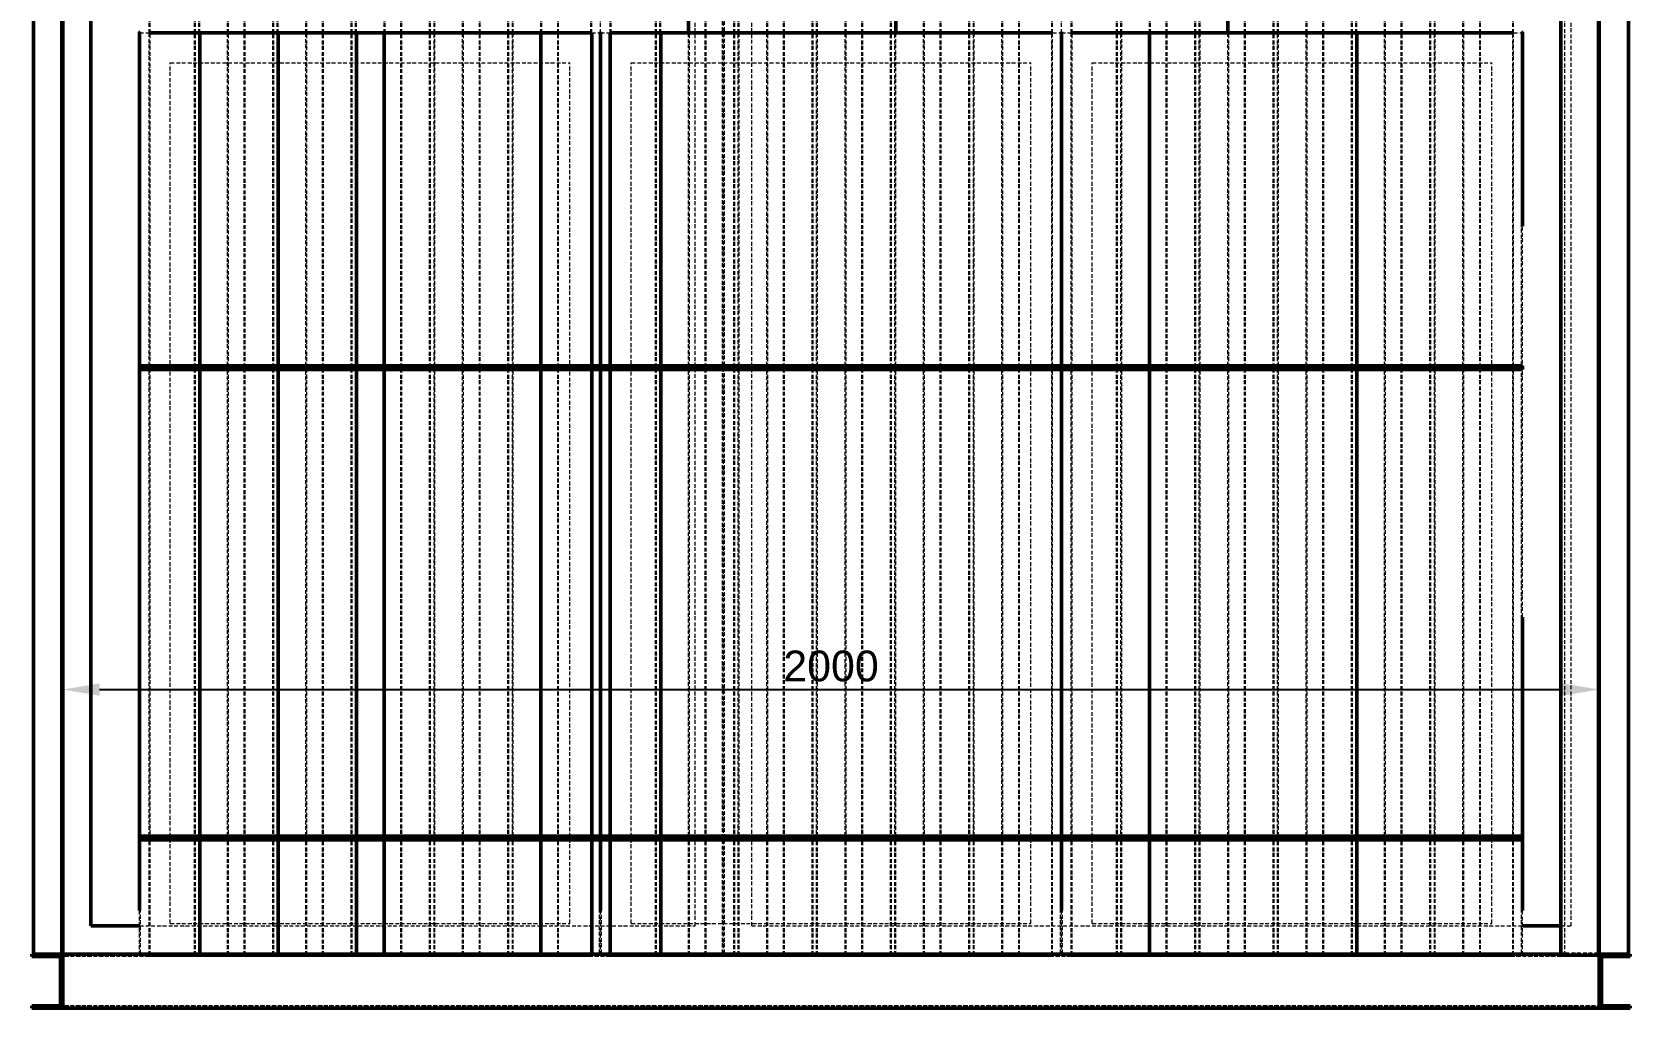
# Model space of a CAD drawing. Header units: millimetres. Extents: x 906 to 10971, y 270 to 8664.
# Drawn here: x 906 to 2986, y 4256 to 5526 of the extents above; entities that cross this region are included whole.
import ezdxf

# ---------------------------------------------------------------- set-up
doc = ezdxf.new("R2010")
doc.units = ezdxf.units.MM
doc.linetypes.add('Hidden', pattern=[15, 5, -3, 5, -2])
for name, color, linetype, lineweight in [('Default', 7, 'Continuous', 50), ('Edges', 7, 'Hidden', 15), ('HiddenEdges', 2, 'Hidden', 15), ('HiddenSilhouettes', 2, 'Hidden', 15), ('HiddenWires', 7, 'Hidden', 15), ('Silhouettes', 7, 'Continuous', 50), ('Wires', 7, 'Hidden', 15)]:
    doc.layers.add(name, color=color, linetype=linetype, lineweight=lineweight)
doc.layers.add('Dimension', color=7, linetype='Continuous', lineweight=50, true_color=0x6495ed)
doc.styles.add('Default', font='arial.ttf')
doc.dimstyles.get("Standard").update_dxf_attribs({"dimtxt": 0.18, "dimasz": 0.18, "dimexe": 0.18, "dimexo": 0.0625, "dimgap": 0.09, "dimtad": 0, "dimtih": 1, "dimtoh": 1, "dimdec": 4, "dimzin": 0, "dimdsep": 46, "dimtxsty": 'Standard', "dimcen": 0.09, "dimadec": 0, "dimazin": 0, "dimtfac": 1, "dimtdec": 4, "dimtofl": 0, "dimtmove": 0, "dimatfit": 3, "dimfxl": 1, "dimtolj": 1, "dimtzin": 0, "dimarcsym": 0})

# ---------------------------------------------------------------- blocks, each defined once
blk = doc.blocks.new('Left')
at = {"layer": 'Edges'}
for points in [[(-887.5, -765.6, 0), (-887.5, -615.6, 0)], [(-821.5, -765.6, 0), (-821.5, -615.6, 0)], [(-785.5, -765.6, 0), (-785.5, -615.6, 0)], [(-719.5, -765.6, 0), (-719.5, -615.6, 0)], [(-683.5, -765.6, 0), (-683.5, -615.6, 0)], [(-617.5, -765.6, 0), (-617.5, -615.6, 0)], [(-581.5, -765.6, 0), (-581.5, -615.6, 0)], [(-515.5, -765.6, 0), (-515.5, -615.6, 0)], [(-479.5, -765.6, 0), (-479.5, -615.6, 0)], [(-413.5, -765.6, 0), (-413.5, -615.6, 0)], [(-377.5, -765.6, 0), (-377.5, -615.6, 0)], [(-311.5, -765.6, 0), (-311.5, -615.6, 0)], [(-287.5, -765.6, 0), (-287.5, -615.6, 0)], [(-221.5, -765.6, 0), (-221.5, -615.6, 0)], [(-119.5, -765.6, 0), (-119.5, -615.6, 0)], [(-83.5, -765.6, 0), (-83.5, -615.6, 0)], [(-17.5, -765.6, 0), (-17.5, -615.6, 0)], [(18.5, -765.6, 0), (18.5, -615.6, 0)], [(120.5, -765.6, 0), (120.5, -615.6, 0)], [(186.5, -765.6, 0), (186.5, -615.6, 0)], [(222.5, -765.6, 0), (222.5, -615.6, 0)], [(288.5, -765.6, 0), (288.5, -615.6, 0)], [(312.5, -765.6, 0), (312.5, -615.6, 0)], [(378.5, -765.6, 0), (378.5, -615.6, 0)], [(414.5, -765.6, 0), (414.5, -615.6, 0)], [(480.5, -765.6, 0), (480.5, -615.6, 0)], [(582.5, -765.6, 0), (582.5, -615.6, 0)], [(618.5, -765.6, 0), (618.5, -615.6, 0)], [(684.5, -765.6, 0), (684.5, -615.6, 0)], [(720.5, -765.6, 0), (720.5, -615.6, 0)], [(786.5, -765.6, 0), (786.5, -615.6, 0)], [(822.5, -765.6, 0), (822.5, -615.6, 0)], [(888.5, -765.6, 0), (888.5, -615.6, 0)], [(-887.5, -1198.6, 0), (-887.5, -765.6, 0)], [(-785.5, -1198.6, 0), (-785.5, -765.6, 0)], [(-683.5, -1198.6, 0), (-683.5, -765.6, 0)], [(-515.5, -1198.6, 0), (-515.5, -765.6, 0)], [(-479.5, -1198.6, 0), (-479.5, -765.6, 0)], [(-413.5, -1198.6, 0), (-413.5, -765.6, 0)], [(-185.5, -1198.6, 0), (-185.5, -765.6, 0)], [(-119.5, -1198.6, 0), (-119.5, -765.6, 0)], [(-83.5, -1198.6, 0), (-83.5, -765.6, 0)], [(-17.5, -1198.6, 0), (-17.5, -765.6, 0)], [(18.5, -1198.6, 0), (18.5, -765.6, 0)], [(84.5, -1198.6, 0), (84.5, -765.6, 0)], [(120.5, -1198.6, 0), (120.5, -765.6, 0)], [(186.5, -1198.6, 0), (186.5, -765.6, 0)], [(222.5, -1198.6, 0), (222.5, -765.6, 0)], [(288.5, -1198.6, 0), (288.5, -765.6, 0)], [(312.5, -1198.6, 0), (312.5, -765.6, 0)], [(378.5, -1198.6, 0), (378.5, -765.6, 0)], [(480.5, -1198.6, 0), (480.5, -765.6, 0)], [(516.5, -1198.6, 0), (516.5, -765.6, 0)], [(582.5, -1198.6, 0), (582.5, -765.6, 0)], [(618.5, -1198.6, 0), (618.5, -765.6, 0)], [(720.5, -1198.6, 0), (720.5, -765.6, 0)], [(786.5, -1198.6, 0), (786.5, -765.6, 0)], [(822.5, -1198.6, 0), (822.5, -765.6, 0)], [(888.5, -1198.6, 0), (888.5, -765.6, 0)], [(-887.5, -1810.6, 0), (-887.5, -1203.6, 0)], [(-785.5, -1810.6, 0), (-785.5, -1203.6, 0)], [(-683.5, -1810.6, 0), (-683.5, -1203.6, 0)], [(-515.5, -1810.6, 0), (-515.5, -1203.6, 0)], [(-479.5, -1810.6, 0), (-479.5, -1203.6, 0)], [(-413.5, -1810.6, 0), (-413.5, -1203.6, 0)], [(-185.5, -1810.6, 0), (-185.5, -1203.6, 0)], [(-119.5, -1810.6, 0), (-119.5, -1203.6, 0)], [(-83.5, -1810.6, 0), (-83.5, -1203.6, 0)], [(-17.5, -1810.6, 0), (-17.5, -1203.6, 0)], [(18.5, -1810.6, 0), (18.5, -1203.6, 0)], [(84.5, -1810.6, 0), (84.5, -1203.6, 0)], [(120.5, -1810.6, 0), (120.5, -1203.6, 0)], [(186.5, -1810.6, 0), (186.5, -1203.6, 0)], [(222.5, -1810.6, 0), (222.5, -1203.6, 0)], [(288.5, -1810.6, 0), (288.5, -1203.6, 0)], [(312.5, -1810.6, 0), (312.5, -1203.6, 0)], [(378.5, -1810.6, 0), (378.5, -1203.6, 0)], [(480.5, -1810.6, 0), (480.5, -1203.6, 0)], [(516.5, -1810.6, 0), (516.5, -1203.6, 0)], [(582.5, -1810.6, 0), (582.5, -1203.6, 0)], [(618.5, -1810.6, 0), (618.5, -1203.6, 0)], [(720.5, -1810.6, 0), (720.5, -1203.6, 0)], [(786.5, -1810.6, 0), (786.5, -1203.6, 0)], [(822.5, -1810.6, 0), (822.5, -1203.6, 0)], [(888.5, -1810.6, 0), (888.5, -1203.6, 0)], [(-887.5, -1965.6, 0), (-887.5, -1815.6, 0)], [(-785.5, -1965.6, 0), (-785.5, -1815.6, 0)], [(-683.5, -1965.6, 0), (-683.5, -1815.6, 0)], [(-515.5, -1965.6, 0), (-515.5, -1815.6, 0)], [(-479.5, -1965.6, 0), (-479.5, -1815.6, 0)], [(-413.5, -1965.6, 0), (-413.5, -1815.6, 0)], [(-185.5, -1965.6, 0), (-185.5, -1815.6, 0)], [(-119.5, -1965.6, 0), (-119.5, -1815.6, 0)], [(-83.5, -1965.6, 0), (-83.5, -1815.6, 0)], [(-17.5, -1965.6, 0), (-17.5, -1815.6, 0)], [(18.5, -1965.6, 0), (18.5, -1815.6, 0)], [(84.5, -1965.6, 0), (84.5, -1815.6, 0)], [(120.5, -1965.6, 0), (120.5, -1815.6, 0)], [(186.5, -1965.6, 0), (186.5, -1815.6, 0)], [(222.5, -1965.6, 0), (222.5, -1815.6, 0)], [(288.5, -1965.6, 0), (288.5, -1815.6, 0)], [(312.5, -1965.6, 0), (312.5, -1815.6, 0)], [(378.5, -1965.6, 0), (378.5, -1815.6, 0)], [(480.5, -1965.6, 0), (480.5, -1815.6, 0)], [(516.5, -1965.6, 0), (516.5, -1815.6, 0)], [(582.5, -1965.6, 0), (582.5, -1815.6, 0)], [(618.5, -1965.6, 0), (618.5, -1815.6, 0)], [(720.5, -1965.6, 0), (720.5, -1815.6, 0)], [(786.5, -1965.6, 0), (786.5, -1815.6, 0)], [(822.5, -1965.6, 0), (822.5, -1815.6, 0)], [(888.5, -1965.6, 0), (888.5, -1815.6, 0)]]:
    blk.add_polyline3d(points, dxfattribs=at)
at = {"layer": 'HiddenEdges'}
for points in [[(955, -1965.6, 0), (955, 1734.4, 0)], [(-1036.8, -1963.2, 0), (-1036.8, 424.4, 0)], [(-998.8, -1963.2, 0), (-998.8, 424.4, 0)], [(-828.5, -765.6, 0), (-828.5, 434.4, 0)], [(-827.3, -765.6, 0), (-827.3, 434.4, 0)], [(-763.7, -765.6, 0), (-763.7, 434.4, 0)], [(-762.5, -765.6, 0), (-762.5, 434.4, 0)], [(-726.5, -765.6, 0), (-726.5, 434.4, 0)], [(-725.3, -765.6, 0), (-725.3, 434.4, 0)], [(-661.7, -765.6, 0), (-661.7, 434.4, 0)], [(-660.5, -765.6, 0), (-660.5, 434.4, 0)], [(-624.5, -765.6, 0), (-624.5, 434.4, 0)], [(-623.3, -765.6, 0), (-623.3, 434.4, 0)], [(-559.7, -765.6, 0), (-559.7, 434.4, 0)], [(-558.5, -765.6, 0), (-558.5, 434.4, 0)], [(-522.5, -765.6, 0), (-522.5, 434.4, 0)], [(-521.3, -765.6, 0), (-521.3, 434.4, 0)], [(-457.7, -765.6, 0), (-457.7, 434.4, 0)], [(-456.5, -765.6, 0), (-456.5, 434.4, 0)], [(-420.5, -765.6, 0), (-420.5, 434.4, 0)], [(-419.3, -765.6, 0), (-419.3, 434.4, 0)], [(-355.7, -765.6, 0), (-355.7, 434.4, 0)], [(-354.5, -765.6, 0), (-354.5, 434.4, 0)], [(-228.5, -765.6, 0), (-228.5, 434.4, 0)], [(-227.3, -765.6, 0), (-227.3, 434.4, 0)], [(-222.7, -765.6, 0), (-222.7, 434.4, 0)], [(-163.7, -765.6, 0), (-163.7, 434.4, 0)], [(-162.5, -765.6, 0), (-162.5, 434.4, 0)], [(-141.2, -1963.2, 0), (-141.2, 424.4, 0)], [(-138.8, -1963.2, 0), (-138.8, 424.4, 0)], [(-126.5, -765.6, 0), (-126.5, 434.4, 0)], [(-125.3, -765.6, 0), (-125.3, 434.4, 0)], [(-61.7, -765.6, 0), (-61.7, 434.4, 0)], [(-24.5, -765.6, 0), (-24.5, 434.4, 0)], [(40.3, -765.6, 0), (40.3, 434.4, 0)], [(41.5, -765.6, 0), (41.5, 434.4, 0)], [(77.5, -765.6, 0), (77.5, 434.4, 0)], [(78.7, -765.6, 0), (78.7, 434.4, 0)], [(121.7, -765.6, 0), (121.7, 434.4, 0)], [(143.5, -765.6, 0), (143.5, 434.4, 0)], [(180.7, -765.6, 0), (180.7, 434.4, 0)], [(244.3, -765.6, 0), (244.3, 434.4, 0)], [(245.5, -765.6, 0), (245.5, 434.4, 0)], [(287.3, -765.6, 0), (287.3, 434.4, 0)], [(371.5, -765.6, 0), (371.5, 434.4, 0)], [(372.7, -765.6, 0), (372.7, 434.4, 0)], [(436.3, -765.6, 0), (436.3, 434.4, 0)], [(437.5, -765.6, 0), (437.5, 434.4, 0)], [(473.5, -765.6, 0), (473.5, 434.4, 0)], [(474.7, -765.6, 0), (474.7, 434.4, 0)], [(538.3, -765.6, 0), (538.3, 434.4, 0)], [(539.5, -765.6, 0), (539.5, 434.4, 0)], [(575.5, -765.6, 0), (575.5, 434.4, 0)], [(576.7, -765.6, 0), (576.7, 434.4, 0)], [(640.3, -765.6, 0), (640.3, 434.4, 0)], [(641.5, -765.6, 0), (641.5, 434.4, 0)], [(677.5, -765.6, 0), (677.5, 434.4, 0)], [(678.7, -765.6, 0), (678.7, 434.4, 0)], [(742.3, -765.6, 0), (742.3, 434.4, 0)], [(743.5, -765.6, 0), (743.5, 434.4, 0)], [(779.5, -765.6, 0), (779.5, 434.4, 0)], [(780.7, -765.6, 0), (780.7, 434.4, 0)], [(844.3, -765.6, 0), (844.3, 434.4, 0)], [(845.5, -765.6, 0), (845.5, 434.4, 0)], [(1036.8, -1963.2, 0), (1036.8, 424.4, 0)], [(-898.8, -1963.2, 0), (-898.8, -765.6, 0)], [(-828.5, -1965.6, 0), (-828.5, -765.6, 0)], [(-827.3, -1965.6, 0), (-827.3, -765.6, 0)], [(-784.3, -1965.6, 0), (-784.3, -765.6, 0)], [(-682.3, -1965.6, 0), (-682.3, -765.6, 0)], [(-661.7, -1965.6, 0), (-661.7, -765.6, 0)], [(-660.5, -1965.6, 0), (-660.5, -765.6, 0)], [(-624.5, -1965.6, 0), (-624.5, -765.6, 0)], [(-623.3, -1965.6, 0), (-623.3, -765.6, 0)], [(-618.7, -1965.6, 0), (-618.7, -765.6, 0)], [(-580.3, -1965.6, 0), (-580.3, -765.6, 0)], [(-558.5, -1965.6, 0), (-558.5, -765.6, 0)], [(-521.3, -1965.6, 0), (-521.3, -765.6, 0)], [(-457.7, -1965.6, 0), (-457.7, -765.6, 0)], [(-420.5, -1965.6, 0), (-420.5, -765.6, 0)], [(-414.7, -1965.6, 0), (-414.7, -765.6, 0)], [(-354.5, -1965.6, 0), (-354.5, -765.6, 0)], [(-301.2, -1963.2, 0), (-301.2, -765.6, 0)], [(-298.8, -1963.2, 0), (-298.8, -765.6, 0)], [(-228.5, -1965.6, 0), (-228.5, -765.6, 0)], [(-227.3, -1965.6, 0), (-227.3, -765.6, 0)], [(-184.3, -1965.6, 0), (-184.3, -765.6, 0)], [(-61.7, -1965.6, 0), (-61.7, -765.6, 0)], [(-60.5, -1965.6, 0), (-60.5, -765.6, 0)], [(-24.5, -1965.6, 0), (-24.5, -765.6, 0)], [(-23.3, -1965.6, 0), (-23.3, -765.6, 0)], [(40.3, -1965.6, 0), (40.3, -765.6, 0)], [(41.5, -1965.6, 0), (41.5, -765.6, 0)], [(77.5, -1965.6, 0), (77.5, -765.6, 0)], [(78.7, -1965.6, 0), (78.7, -765.6, 0)], [(142.3, -1965.6, 0), (142.3, -765.6, 0)], [(143.5, -1965.6, 0), (143.5, -765.6, 0)], [(179.5, -1965.6, 0), (179.5, -765.6, 0)], [(180.7, -1965.6, 0), (180.7, -765.6, 0)], [(244.3, -1965.6, 0), (244.3, -765.6, 0)], [(245.5, -1965.6, 0), (245.5, -765.6, 0)], [(298.8, -1963.2, 0), (298.8, -765.6, 0)], [(301.2, -1963.2, 0), (301.2, -765.6, 0)], [(371.5, -1965.6, 0), (371.5, -765.6, 0)], [(372.7, -1965.6, 0), (372.7, -765.6, 0)], [(377.3, -1965.6, 0), (377.3, -765.6, 0)], [(436.3, -1965.6, 0), (436.3, -765.6, 0)], [(437.5, -1965.6, 0), (437.5, -765.6, 0)], [(473.5, -1965.6, 0), (473.5, -765.6, 0)], [(474.7, -1965.6, 0), (474.7, -765.6, 0)], [(538.3, -1965.6, 0), (538.3, -765.6, 0)], [(575.5, -1965.6, 0), (575.5, -765.6, 0)], [(576.7, -1965.6, 0), (576.7, -765.6, 0)], [(640.3, -1965.6, 0), (640.3, -765.6, 0)], [(641.5, -1965.6, 0), (641.5, -765.6, 0)], [(678.7, -1965.6, 0), (678.7, -765.6, 0)], [(683.3, -1965.6, 0), (683.3, -765.6, 0)], [(743.5, -1965.6, 0), (743.5, -765.6, 0)], [(780.7, -1965.6, 0), (780.7, -765.6, 0)], [(844.3, -1965.6, 0), (844.3, -765.6, 0)], [(845.5, -1965.6, 0), (845.5, -765.6, 0)], [(887.3, -1965.6, 0), (887.3, -765.6, 0)], [(898.8, -1963.2, 0), (898.8, -765.6, 0)], [(-887.5, -1203.6, 0), (-887.5, -1198.6, 0)], [(-785.5, -1203.6, 0), (-785.5, -1198.6, 0)], [(-683.5, -1203.6, 0), (-683.5, -1198.6, 0)], [(-515.5, -1203.6, 0), (-515.5, -1198.6, 0)], [(-479.5, -1203.6, 0), (-479.5, -1198.6, 0)], [(-413.5, -1203.6, 0), (-413.5, -1198.6, 0)], [(-185.5, -1203.6, 0), (-185.5, -1198.6, 0)], [(-119.5, -1203.6, 0), (-119.5, -1198.6, 0)], [(-83.5, -1203.6, 0), (-83.5, -1198.6, 0)], [(-17.5, -1203.6, 0), (-17.5, -1198.6, 0)], [(18.5, -1203.6, 0), (18.5, -1198.6, 0)], [(84.5, -1203.6, 0), (84.5, -1198.6, 0)], [(120.5, -1203.6, 0), (120.5, -1198.6, 0)], [(186.5, -1203.6, 0), (186.5, -1198.6, 0)], [(222.5, -1203.6, 0), (222.5, -1198.6, 0)], [(288.5, -1203.6, 0), (288.5, -1198.6, 0)], [(312.5, -1203.6, 0), (312.5, -1198.6, 0)], [(378.5, -1203.6, 0), (378.5, -1198.6, 0)], [(480.5, -1203.6, 0), (480.5, -1198.6, 0)], [(516.5, -1203.6, 0), (516.5, -1198.6, 0)], [(582.5, -1203.6, 0), (582.5, -1198.6, 0)], [(618.5, -1203.6, 0), (618.5, -1198.6, 0)], [(720.5, -1203.6, 0), (720.5, -1198.6, 0)], [(786.5, -1203.6, 0), (786.5, -1198.6, 0)], [(822.5, -1203.6, 0), (822.5, -1198.6, 0)], [(888.5, -1203.6, 0), (888.5, -1198.6, 0)], [(-887.5, -1815.6, 0), (-887.5, -1810.6, 0)], [(-785.5, -1815.6, 0), (-785.5, -1810.6, 0)], [(-683.5, -1815.6, 0), (-683.5, -1810.6, 0)], [(-515.5, -1815.6, 0), (-515.5, -1810.6, 0)], [(-479.5, -1815.6, 0), (-479.5, -1810.6, 0)], [(-413.5, -1815.6, 0), (-413.5, -1810.6, 0)], [(-185.5, -1815.6, 0), (-185.5, -1810.6, 0)], [(-119.5, -1815.6, 0), (-119.5, -1810.6, 0)], [(-83.5, -1815.6, 0), (-83.5, -1810.6, 0)], [(-17.5, -1815.6, 0), (-17.5, -1810.6, 0)], [(18.5, -1815.6, 0), (18.5, -1810.6, 0)], [(84.5, -1815.6, 0), (84.5, -1810.6, 0)], [(120.5, -1815.6, 0), (120.5, -1810.6, 0)], [(186.5, -1815.6, 0), (186.5, -1810.6, 0)], [(222.5, -1815.6, 0), (222.5, -1810.6, 0)], [(288.5, -1815.6, 0), (288.5, -1810.6, 0)], [(312.5, -1815.6, 0), (312.5, -1810.6, 0)], [(378.5, -1815.6, 0), (378.5, -1810.6, 0)], [(480.5, -1815.6, 0), (480.5, -1810.6, 0)], [(516.5, -1815.6, 0), (516.5, -1810.6, 0)], [(582.5, -1815.6, 0), (582.5, -1810.6, 0)], [(618.5, -1815.6, 0), (618.5, -1810.6, 0)], [(720.5, -1815.6, 0), (720.5, -1810.6, 0)], [(786.5, -1815.6, 0), (786.5, -1810.6, 0)], [(822.5, -1815.6, 0), (822.5, -1810.6, 0)], [(888.5, -1815.6, 0), (888.5, -1810.6, 0)], [(-1036.8, -1949.4, 0), (-1038, -1949.4, 0)], [(1038, -1949.4, 0), (1036.8, -1949.4, 0)], [(1040, -1964.4, 0), (-1040, -1964.4, 0)], [(1040, -1967.4, 0), (-1040, -1967.4, 0)], [(-1000, -1963.2, 0), (-1036.8, -1963.2, 0)], [(1003, -1967.4, 0), (-1003, -1967.4, 0)], [(-141.2, -1963.2, 0), (-998.8, -1963.2, 0)], [(-301.2, -1963.2, 0), (-898.8, -1963.2, 0)], [(-702.6, -1964.4, 0), (-702.6, -1963.2, 0)], [(-701.5, -1964.4, 0), (-701.5, -1963.2, 0)], [(-700, -1964.4, 0), (-700, -1963.2, 0)], [(-698.5, -1964.4, 0), (-698.5, -1963.2, 0)], [(-697.4, -1964.4, 0), (-697.4, -1963.2, 0)], [(-322.6, -1964.4, 0), (-322.6, -1963.2, 0)], [(-321.5, -1964.4, 0), (-321.5, -1963.2, 0)], [(-320, -1964.4, 0), (-320, -1963.2, 0)], [(-318.5, -1964.4, 0), (-318.5, -1963.2, 0)], [(-317.4, -1964.4, 0), (-317.4, -1963.2, 0)], [(298.8, -1963.2, 0), (-298.8, -1963.2, 0)], [(998.8, -1963.2, 0), (-138.8, -1963.2, 0)], [(-102.6, -1964.4, 0), (-102.6, -1963.2, 0)], [(-101.5, -1964.4, 0), (-101.5, -1963.2, 0)], [(-100, -1964.4, 0), (-100, -1963.2, 0)], [(-98.5, -1964.4, 0), (-98.5, -1963.2, 0)], [(-97.4, -1964.4, 0), (-97.4, -1963.2, 0)], [(277.4, -1964.4, 0), (277.4, -1963.2, 0)], [(278.5, -1964.4, 0), (278.5, -1963.2, 0)], [(280, -1964.4, 0), (280, -1963.2, 0)], [(281.5, -1964.4, 0), (281.5, -1963.2, 0)], [(282.6, -1964.4, 0), (282.6, -1963.2, 0)], [(898.8, -1963.2, 0), (301.2, -1963.2, 0)], [(497.4, -1964.4, 0), (497.4, -1963.2, 0)], [(498.5, -1964.4, 0), (498.5, -1963.2, 0)], [(500, -1964.4, 0), (500, -1963.2, 0)], [(501.5, -1964.4, 0), (501.5, -1963.2, 0)], [(502.6, -1964.4, 0), (502.6, -1963.2, 0)], [(877.4, -1964.4, 0), (877.4, -1963.2, 0)], [(878.5, -1964.4, 0), (878.5, -1963.2, 0)], [(880, -1964.4, 0), (880, -1963.2, 0)], [(881.5, -1964.4, 0), (881.5, -1963.2, 0)], [(882.6, -1964.4, 0), (882.6, -1963.2, 0)], [(1036.8, -1963.2, 0), (1000, -1963.2, 0)], [(1040, -2031.4, 0), (-1040, -2031.4, 0)], [(1040, -2034.4, 0), (-1040, -2034.4, 0)], [(1003, -2031.4, 0), (-1003, -2031.4, 0)]]:
    blk.add_polyline3d(points, dxfattribs=at)
at = {"layer": 'HiddenSilhouettes'}
for points in [[(-886.3, -765.6, 0), (-886.3, 434.4, 0)], [(-822.7, -765.6, 0), (-822.7, 434.4, 0)], [(-784.3, -765.6, 0), (-784.3, 434.4, 0)], [(-720.7, -765.6, 0), (-720.7, 434.4, 0)], [(-682.3, -765.6, 0), (-682.3, 434.4, 0)], [(-618.7, -765.6, 0), (-618.7, 434.4, 0)], [(-580.3, -765.6, 0), (-580.3, 434.4, 0)], [(-516.7, -765.6, 0), (-516.7, 434.4, 0)], [(-478.3, -765.6, 0), (-478.3, 434.4, 0)], [(-414.7, -765.6, 0), (-414.7, 434.4, 0)], [(-376.3, -765.6, 0), (-376.3, 434.4, 0)], [(-312.7, -765.6, 0), (-312.7, 434.4, 0)], [(-286.3, -765.6, 0), (-286.3, 434.4, 0)], [(-184.3, -765.6, 0), (-184.3, 434.4, 0)], [(-140, -1964.4, 0), (-140, 425.6, 0)], [(-120.7, -765.6, 0), (-120.7, 434.4, 0)], [(-82.3, -765.6, 0), (-82.3, 434.4, 0)], [(-60.5, -765.6, 0), (-60.5, 434.4, 0)], [(-23.3, -765.6, 0), (-23.3, 434.4, 0)], [(-18.7, -765.6, 0), (-18.7, 434.4, 0)], [(19.7, -765.6, 0), (19.7, 434.4, 0)], [(83.3, -765.6, 0), (83.3, 434.4, 0)], [(142.3, -765.6, 0), (142.3, 434.4, 0)], [(179.5, -765.6, 0), (179.5, 434.4, 0)], [(185.3, -765.6, 0), (185.3, 434.4, 0)], [(223.7, -765.6, 0), (223.7, 434.4, 0)], [(313.7, -765.6, 0), (313.7, 434.4, 0)], [(377.3, -765.6, 0), (377.3, 434.4, 0)], [(415.7, -765.6, 0), (415.7, 434.4, 0)], [(479.3, -765.6, 0), (479.3, 434.4, 0)], [(517.7, -765.6, 0), (517.7, 434.4, 0)], [(581.3, -765.6, 0), (581.3, 434.4, 0)], [(619.7, -765.6, 0), (619.7, 434.4, 0)], [(683.3, -765.6, 0), (683.3, 434.4, 0)], [(721.7, -765.6, 0), (721.7, 434.4, 0)], [(785.3, -765.6, 0), (785.3, 434.4, 0)], [(823.7, -765.6, 0), (823.7, 434.4, 0)], [(887.3, -765.6, 0), (887.3, 434.4, 0)], [(-176.8, -1927.6, 0), (-176.8, 388.8, 0)], [(-103.2, -1927.6, 0), (-103.2, 388.8, 0)], [(963.2, -1927.6, 0), (963.2, 388.8, 0)], [(-886.3, -1965.6, 0), (-886.3, -765.6, 0)], [(-828.5, -765.6, 0), (-780, -765.6, 0)], [(-827.3, -765.6, 0), (-821.5, -765.6, 0)], [(-822.7, -1965.6, 0), (-822.7, -765.6, 0)], [(-785.5, -765.6, 0), (-780, -765.6, 0)], [(-763.7, -1965.6, 0), (-763.7, -765.6, 0)], [(-762.5, -1965.6, 0), (-762.5, -765.6, 0)], [(-726.5, -1965.6, 0), (-726.5, -765.6, 0)], [(-726.5, -765.6, 0), (-660.5, -765.6, 0)], [(-725.3, -1965.6, 0), (-725.3, -765.6, 0)], [(-725.3, -765.6, 0), (-719.5, -765.6, 0)], [(-720.7, -1965.6, 0), (-720.7, -765.6, 0)], [(-683.5, -765.6, 0), (-661.7, -765.6, 0)], [(-624.5, -765.6, 0), (-558.5, -765.6, 0)], [(-623.3, -765.6, 0), (-617.5, -765.6, 0)], [(-581.5, -765.6, 0), (-559.7, -765.6, 0)], [(-559.7, -1965.6, 0), (-559.7, -765.6, 0)], [(-522.5, -1965.6, 0), (-522.5, -765.6, 0)], [(-520, -765.6, 0), (-515.5, -765.6, 0)], [(-520, -765.6, 0), (-456.5, -765.6, 0)], [(-516.7, -1965.6, 0), (-516.7, -765.6, 0)], [(-479.5, -765.6, 0), (-457.7, -765.6, 0)], [(-478.3, -1965.6, 0), (-478.3, -765.6, 0)], [(-456.5, -1965.6, 0), (-456.5, -765.6, 0)], [(-420.5, -765.6, 0), (-354.5, -765.6, 0)], [(-419.3, -1965.6, 0), (-419.3, -765.6, 0)], [(-419.3, -765.6, 0), (-413.5, -765.6, 0)], [(-377.5, -765.6, 0), (-355.7, -765.6, 0)], [(-376.3, -1965.6, 0), (-376.3, -765.6, 0)], [(-355.7, -1965.6, 0), (-355.7, -765.6, 0)], [(-312.7, -1965.6, 0), (-312.7, -765.6, 0)], [(-286.3, -1965.6, 0), (-286.3, -765.6, 0)], [(-228.5, -765.6, 0), (-162.5, -765.6, 0)], [(-227.3, -765.6, 0), (-221.5, -765.6, 0)], [(-222.7, -1965.6, 0), (-222.7, -765.6, 0)], [(-185.5, -765.6, 0), (-163.7, -765.6, 0)], [(-163.7, -1965.6, 0), (-163.7, -765.6, 0)], [(-162.5, -1965.6, 0), (-162.5, -765.6, 0)], [(-126.5, -1965.6, 0), (-126.5, -765.6, 0)], [(-126.5, -765.6, 0), (-65, -765.6, 0)], [(-125.3, -1965.6, 0), (-125.3, -765.6, 0)], [(-125.3, -765.6, 0), (-119.5, -765.6, 0)], [(-120.7, -1965.6, 0), (-120.7, -765.6, 0)], [(-83.5, -765.6, 0), (-65, -765.6, 0)], [(-82.3, -1965.6, 0), (-82.3, -765.6, 0)], [(-24.5, -765.6, 0), (41.5, -765.6, 0)], [(-23.3, -765.6, 0), (-17.5, -765.6, 0)], [(-18.7, -1965.6, 0), (-18.7, -765.6, 0)], [(18.5, -765.6, 0), (40.3, -765.6, 0)], [(19.7, -1965.6, 0), (19.7, -765.6, 0)], [(77.5, -765.6, 0), (130, -765.6, 0)], [(78.7, -765.6, 0), (84.5, -765.6, 0)], [(83.3, -1965.6, 0), (83.3, -765.6, 0)], [(120.5, -765.6, 0), (130, -765.6, 0)], [(121.7, -1965.6, 0), (121.7, -765.6, 0)], [(179.5, -765.6, 0), (245.5, -765.6, 0)], [(180.7, -765.6, 0), (186.5, -765.6, 0)], [(185.3, -1965.6, 0), (185.3, -765.6, 0)], [(222.5, -765.6, 0), (244.3, -765.6, 0)], [(223.7, -1965.6, 0), (223.7, -765.6, 0)], [(287.3, -1965.6, 0), (287.3, -765.6, 0)], [(313.7, -1965.6, 0), (313.7, -765.6, 0)], [(371.5, -765.6, 0), (437.5, -765.6, 0)], [(372.7, -765.6, 0), (378.5, -765.6, 0)], [(414.5, -765.6, 0), (436.3, -765.6, 0)], [(415.7, -1965.6, 0), (415.7, -765.6, 0)], [(473.5, -765.6, 0), (520, -765.6, 0)], [(474.7, -765.6, 0), (480.5, -765.6, 0)], [(479.3, -1965.6, 0), (479.3, -765.6, 0)], [(516.5, -765.6, 0), (520, -765.6, 0)], [(517.7, -1965.6, 0), (517.7, -765.6, 0)], [(539.5, -1965.6, 0), (539.5, -765.6, 0)], [(575.5, -765.6, 0), (641.5, -765.6, 0)], [(576.7, -765.6, 0), (582.5, -765.6, 0)], [(581.3, -1965.6, 0), (581.3, -765.6, 0)], [(618.5, -765.6, 0), (640.3, -765.6, 0)], [(619.7, -1965.6, 0), (619.7, -765.6, 0)], [(677.5, -1965.6, 0), (677.5, -765.6, 0)], [(677.5, -765.6, 0), (743.5, -765.6, 0)], [(678.7, -765.6, 0), (684.5, -765.6, 0)], [(720.5, -765.6, 0), (742.3, -765.6, 0)], [(721.7, -1965.6, 0), (721.7, -765.6, 0)], [(742.3, -1965.6, 0), (742.3, -765.6, 0)], [(779.5, -1965.6, 0), (779.5, -765.6, 0)], [(780, -765.6, 0), (845, -765.6, 0)], [(780.7, -765.6, 0), (786.5, -765.6, 0)], [(785.3, -1965.6, 0), (785.3, -765.6, 0)], [(822.5, -765.6, 0), (844.3, -765.6, 0)], [(823.7, -1965.6, 0), (823.7, -765.6, 0)], [(-860, -804.4, 0), (-340, -804.4, 0)], [(-860, -1924.4, 0), (-860, -804.4, 0)], [(-340, -1924.4, 0), (-340, -804.4, 0)], [(-260, -804.4, 0), (260, -804.4, 0)], [(-260, -1924.4, 0), (-260, -804.4, 0)], [(260, -1924.4, 0), (260, -804.4, 0)], [(340, -804.4, 0), (860, -804.4, 0)], [(340, -1924.4, 0), (340, -804.4, 0)], [(860, -1924.4, 0), (860, -804.4, 0)], [(-900, -1203.6, 0), (-900, -1198.6, 0)], [(-821.5, -1203.6, 0), (-821.5, -1198.6, 0)], [(-719.5, -1203.6, 0), (-719.5, -1198.6, 0)], [(-617.5, -1203.6, 0), (-617.5, -1198.6, 0)], [(-581.5, -1203.6, 0), (-581.5, -1198.6, 0)], [(-377.5, -1203.6, 0), (-377.5, -1198.6, 0)], [(-311.5, -1203.6, 0), (-311.5, -1198.6, 0)], [(-300, -1203.6, 0), (-300, -1198.6, 0)], [(-287.5, -1203.6, 0), (-287.5, -1198.6, 0)], [(-221.5, -1203.6, 0), (-221.5, -1198.6, 0)], [(300, -1203.6, 0), (300, -1198.6, 0)], [(414.5, -1203.6, 0), (414.5, -1198.6, 0)], [(684.5, -1203.6, 0), (684.5, -1198.6, 0)], [(-900, -1815.6, 0), (-900, -1810.6, 0)], [(-885, -1815.6, 0), (-885, -1810.6, 0)], [(-875, -1815.6, 0), (-875, -1810.6, 0)], [(-821.5, -1815.6, 0), (-821.5, -1810.6, 0)], [(-719.5, -1815.6, 0), (-719.5, -1810.6, 0)], [(-617.5, -1815.6, 0), (-617.5, -1810.6, 0)], [(-581.5, -1815.6, 0), (-581.5, -1810.6, 0)], [(-377.5, -1815.6, 0), (-377.5, -1810.6, 0)], [(-325, -1815.6, 0), (-325, -1810.6, 0)], [(-315, -1815.6, 0), (-315, -1810.6, 0)], [(-311.5, -1815.6, 0), (-311.5, -1810.6, 0)], [(-300, -1815.6, 0), (-300, -1810.6, 0)], [(-287.5, -1815.6, 0), (-287.5, -1810.6, 0)], [(-285, -1815.6, 0), (-285, -1810.6, 0)], [(-275, -1815.6, 0), (-275, -1810.6, 0)], [(-221.5, -1815.6, 0), (-221.5, -1810.6, 0)], [(275, -1815.6, 0), (275, -1810.6, 0)], [(285, -1815.6, 0), (285, -1810.6, 0)], [(300, -1815.6, 0), (300, -1810.6, 0)], [(315, -1815.6, 0), (315, -1810.6, 0)], [(325, -1815.6, 0), (325, -1810.6, 0)], [(414.5, -1815.6, 0), (414.5, -1810.6, 0)], [(684.5, -1815.6, 0), (684.5, -1810.6, 0)], [(875, -1815.6, 0), (875, -1810.6, 0)], [(885, -1815.6, 0), (885, -1810.6, 0)], [(-900, -1927.6, 0), (-176.8, -1927.6, 0)], [(-860, -1924.4, 0), (-340, -1924.4, 0)], [(-260, -1924.4, 0), (260, -1924.4, 0)], [(-103.2, -1927.6, 0), (900, -1927.6, 0)], [(340, -1924.4, 0), (860, -1924.4, 0)], [(950, -1927.6, 0), (963.2, -1927.6, 0)], [(-900, -1964.4, 0), (-845, -1964.4, 0)], [(-887.5, -1964.4, 0), (-311.5, -1964.4, 0)], [(-828.5, -1965.6, 0), (-780, -1965.6, 0)], [(-827.3, -1965.6, 0), (-821.5, -1965.6, 0)], [(-785.5, -1965.6, 0), (-780, -1965.6, 0)], [(-726.5, -1965.6, 0), (-660.5, -1965.6, 0)], [(-725.3, -1965.6, 0), (-719.5, -1965.6, 0)], [(-703, -1964.4, 0), (-703, -1963.2, 0)], [(-697, -1964.4, 0), (-697, -1963.2, 0)], [(-683.5, -1965.6, 0), (-661.7, -1965.6, 0)], [(-624.5, -1965.6, 0), (-558.5, -1965.6, 0)], [(-623.3, -1965.6, 0), (-617.5, -1965.6, 0)], [(-581.5, -1965.6, 0), (-559.7, -1965.6, 0)], [(-520, -1965.6, 0), (-515.5, -1965.6, 0)], [(-520, -1965.6, 0), (-456.5, -1965.6, 0)], [(-479.5, -1965.6, 0), (-457.7, -1965.6, 0)], [(-420.5, -1965.6, 0), (-354.5, -1965.6, 0)], [(-419.3, -1965.6, 0), (-413.5, -1965.6, 0)], [(-377.5, -1965.6, 0), (-355.7, -1965.6, 0)], [(-325, -1964.4, 0), (-260, -1964.4, 0)], [(-323, -1964.4, 0), (-323, -1963.2, 0)], [(-317, -1964.4, 0), (-317, -1963.2, 0)], [(-287.5, -1964.4, 0), (288.5, -1964.4, 0)], [(-228.5, -1965.6, 0), (-162.5, -1965.6, 0)], [(-227.3, -1965.6, 0), (-221.5, -1965.6, 0)], [(-185.5, -1965.6, 0), (-163.7, -1965.6, 0)], [(-126.5, -1965.6, 0), (-65, -1965.6, 0)], [(-125.3, -1965.6, 0), (-119.5, -1965.6, 0)], [(-103, -1964.4, 0), (-103, -1963.2, 0)], [(-97, -1964.4, 0), (-97, -1963.2, 0)], [(-83.5, -1965.6, 0), (-65, -1965.6, 0)], [(-24.5, -1965.6, 0), (41.5, -1965.6, 0)], [(-23.3, -1965.6, 0), (-17.5, -1965.6, 0)], [(18.5, -1965.6, 0), (40.3, -1965.6, 0)], [(77.5, -1965.6, 0), (130, -1965.6, 0)], [(78.7, -1965.6, 0), (84.5, -1965.6, 0)], [(120.5, -1965.6, 0), (130, -1965.6, 0)], [(179.5, -1965.6, 0), (245.5, -1965.6, 0)], [(180.7, -1965.6, 0), (186.5, -1965.6, 0)], [(222.5, -1965.6, 0), (244.3, -1965.6, 0)], [(260, -1964.4, 0), (325, -1964.4, 0)], [(277, -1964.4, 0), (277, -1963.2, 0)], [(283, -1964.4, 0), (283, -1963.2, 0)], [(312.5, -1964.4, 0), (888.5, -1964.4, 0)], [(371.5, -1965.6, 0), (437.5, -1965.6, 0)], [(372.7, -1965.6, 0), (378.5, -1965.6, 0)], [(414.5, -1965.6, 0), (436.3, -1965.6, 0)], [(473.5, -1965.6, 0), (520, -1965.6, 0)], [(474.7, -1965.6, 0), (480.5, -1965.6, 0)], [(497, -1964.4, 0), (497, -1963.2, 0)], [(503, -1964.4, 0), (503, -1963.2, 0)], [(516.5, -1965.6, 0), (520, -1965.6, 0)], [(575.5, -1965.6, 0), (641.5, -1965.6, 0)], [(576.7, -1965.6, 0), (582.5, -1965.6, 0)], [(618.5, -1965.6, 0), (640.3, -1965.6, 0)], [(677.5, -1965.6, 0), (743.5, -1965.6, 0)], [(678.7, -1965.6, 0), (684.5, -1965.6, 0)], [(720.5, -1965.6, 0), (742.3, -1965.6, 0)], [(780, -1965.6, 0), (845, -1965.6, 0)], [(780.7, -1965.6, 0), (786.5, -1965.6, 0)], [(822.5, -1965.6, 0), (844.3, -1965.6, 0)], [(845, -1964.4, 0), (900, -1964.4, 0)], [(877, -1964.4, 0), (877, -1963.2, 0)], [(883, -1964.4, 0), (883, -1963.2, 0)], [(950, -1964.4, 0), (1000, -1964.4, 0)]]:
    blk.add_polyline3d(points, dxfattribs=at)
at = {"layer": 'HiddenWires'}
for points in [[(-887.5, -765.6, 0), (-311.5, -765.6, 0)], [(-287.5, -765.6, 0), (288.5, -765.6, 0)], [(312.5, -765.6, 0), (780, -765.6, 0)], [(845, -765.6, 0), (888.5, -765.6, 0)], [(-887.5, -1965.6, 0), (-311.5, -1965.6, 0)], [(-287.5, -1965.6, 0), (18.5, -1965.6, 0)], [(18.5, -1965.6, 0), (288.5, -1965.6, 0)], [(312.5, -1965.6, 0), (780, -1965.6, 0)], [(845, -1965.6, 0), (888.5, -1965.6, 0)]]:
    blk.add_polyline3d(points, dxfattribs=at)
blk.add_polyline3d([(0, -1965.6, 0)], close=True, dxfattribs=at)
at = {"layer": 'Silhouettes'}
for points in [[(950, -1965.6, 0), (950, 735.6, 0)], [(1000, -1965.6, 0), (1000, 735.6, 0)], [(-1038, -1964.4, 0), (-1038, 425.6, 0)], [(-1001.2, -1965.6, 0), (-1001.2, 424.4, 0)], [(-1000, -1780.1, 0), (-1000, 425.6, 0)], [(998.8, -1965.6, 0), (998.8, 424.4, 0)], [(1038, -1964.4, 0), (1038, 425.6, 0)], [(-963.2, -1927.6, 0), (-963.2, 388.8, 0)], [(-185.5, -765.6, 0), (-185.5, -615.6, 0)], [(84.5, -765.6, 0), (84.5, -615.6, 0)], [(516.5, -765.6, 0), (516.5, -615.6, 0)], [(-900, -1198.6, 0), (-900, -764.4, 0)], [(-887.5, -765.6, 0), (-821.5, -765.6, 0)], [(-821.5, -1198.6, 0), (-821.5, -765.6, 0)], [(-821.5, -765.6, 0), (-785.5, -765.6, 0)], [(-785.5, -765.6, 0), (-719.5, -765.6, 0)], [(-719.5, -1198.6, 0), (-719.5, -765.6, 0)], [(-719.5, -765.6, 0), (-683.5, -765.6, 0)], [(-683.5, -765.6, 0), (-617.5, -765.6, 0)], [(-617.5, -1198.6, 0), (-617.5, -765.6, 0)], [(-617.5, -765.6, 0), (-581.5, -765.6, 0)], [(-581.5, -1198.6, 0), (-581.5, -765.6, 0)], [(-581.5, -765.6, 0), (-515.5, -765.6, 0)], [(-515.5, -765.6, 0), (-479.5, -765.6, 0)], [(-479.5, -765.6, 0), (-413.5, -765.6, 0)], [(-413.5, -765.6, 0), (-377.5, -765.6, 0)], [(-377.5, -765.6, 0), (-311.5, -765.6, 0)], [(-377.5, -1198.6, 0), (-377.5, -765.6, 0)], [(-311.5, -1198.6, 0), (-311.5, -765.6, 0)], [(-300, -1198.6, 0), (-300, -764.4, 0)], [(-287.5, -765.6, 0), (-221.5, -765.6, 0)], [(-287.5, -1198.6, 0), (-287.5, -765.6, 0)], [(-221.5, -1198.6, 0), (-221.5, -765.6, 0)], [(-221.5, -765.6, 0), (-185.5, -765.6, 0)], [(-185.5, -765.6, 0), (-119.5, -765.6, 0)], [(-119.5, -765.6, 0), (-83.5, -765.6, 0)], [(-83.5, -765.6, 0), (-17.5, -765.6, 0)], [(-17.5, -765.6, 0), (18.5, -765.6, 0)], [(18.5, -765.6, 0), (84.5, -765.6, 0)], [(84.5, -765.6, 0), (120.5, -765.6, 0)], [(120.5, -765.6, 0), (186.5, -765.6, 0)], [(186.5, -765.6, 0), (222.5, -765.6, 0)], [(222.5, -765.6, 0), (288.5, -765.6, 0)], [(300, -1198.6, 0), (300, -764.4, 0)], [(312.5, -765.6, 0), (378.5, -765.6, 0)], [(378.5, -765.6, 0), (414.5, -765.6, 0)], [(414.5, -1198.6, 0), (414.5, -765.6, 0)], [(414.5, -765.6, 0), (480.5, -765.6, 0)], [(480.5, -765.6, 0), (516.5, -765.6, 0)], [(516.5, -765.6, 0), (582.5, -765.6, 0)], [(582.5, -765.6, 0), (618.5, -765.6, 0)], [(618.5, -765.6, 0), (684.5, -765.6, 0)], [(684.5, -1198.6, 0), (684.5, -765.6, 0)], [(684.5, -765.6, 0), (720.5, -765.6, 0)], [(720.5, -765.6, 0), (786.5, -765.6, 0)], [(786.5, -765.6, 0), (822.5, -765.6, 0)], [(822.5, -765.6, 0), (888.5, -765.6, 0)], [(900, -1017.2, 0), (900, -764.4, 0)], [(-900, -1198.6, 0), (-300, -1198.6, 0)], [(-900, -1203.6, 0), (-900, -1198.6, 0)], [(-900, -1203.6, 0), (-300, -1203.6, 0)], [(-900, -1810.6, 0), (-900, -1203.6, 0)], [(-821.5, -1810.6, 0), (-821.5, -1203.6, 0)], [(-719.5, -1810.6, 0), (-719.5, -1203.6, 0)], [(-617.5, -1810.6, 0), (-617.5, -1203.6, 0)], [(-581.5, -1810.6, 0), (-581.5, -1203.6, 0)], [(-377.5, -1810.6, 0), (-377.5, -1203.6, 0)], [(-311.5, -1810.6, 0), (-311.5, -1203.6, 0)], [(-300, -1198.6, 0), (300, -1198.6, 0)], [(-300, -1203.6, 0), (-300, -1198.6, 0)], [(-300, -1203.6, 0), (300, -1203.6, 0)], [(-300, -1810.6, 0), (-300, -1203.6, 0)], [(-287.5, -1810.6, 0), (-287.5, -1203.6, 0)], [(-221.5, -1810.6, 0), (-221.5, -1203.6, 0)], [(300, -1198.6, 0), (900, -1198.6, 0)], [(300, -1203.6, 0), (300, -1198.6, 0)], [(300, -1203.6, 0), (900, -1203.6, 0)], [(300, -1810.6, 0), (300, -1203.6, 0)], [(414.5, -1810.6, 0), (414.5, -1203.6, 0)], [(684.5, -1810.6, 0), (684.5, -1203.6, 0)], [(900, -1203.6, 0), (900, -1198.6, 0)], [(900, -1907.3, 0), (900, -1525.8, 0)], [(-1000, -1965.6, 0), (-1000, -1780.1, 0)], [(-900, -1810.6, 0), (-300, -1810.6, 0)], [(-900, -1815.6, 0), (-900, -1810.6, 0)], [(-900, -1815.6, 0), (-300, -1815.6, 0)], [(-900, -1907.3, 0), (-900, -1815.6, 0)], [(-821.5, -1965.6, 0), (-821.5, -1815.6, 0)], [(-719.5, -1965.6, 0), (-719.5, -1815.6, 0)], [(-617.5, -1965.6, 0), (-617.5, -1815.6, 0)], [(-581.5, -1965.6, 0), (-581.5, -1815.6, 0)], [(-377.5, -1965.6, 0), (-377.5, -1815.6, 0)], [(-311.5, -1965.6, 0), (-311.5, -1815.6, 0)], [(-300, -1810.6, 0), (300, -1810.6, 0)], [(-300, -1815.6, 0), (-300, -1810.6, 0)], [(-300, -1815.6, 0), (300, -1815.6, 0)], [(-300, -1907.3, 0), (-300, -1815.6, 0)], [(-287.5, -1965.6, 0), (-287.5, -1815.6, 0)], [(-221.5, -1965.6, 0), (-221.5, -1815.6, 0)], [(300, -1810.6, 0), (900, -1810.6, 0)], [(300, -1815.6, 0), (300, -1810.6, 0)], [(300, -1815.6, 0), (900, -1815.6, 0)], [(300, -1907.3, 0), (300, -1815.6, 0)], [(414.5, -1965.6, 0), (414.5, -1815.6, 0)], [(684.5, -1965.6, 0), (684.5, -1815.6, 0)], [(900, -1815.6, 0), (900, -1810.6, 0)], [(-963.2, -1927.6, 0), (-900, -1927.6, 0)], [(900, -1927.6, 0), (950, -1927.6, 0)], [(-1040, -1967.4, 0), (-1040, -1964.4, 0)], [(-1040, -1964.4, 0), (-1000, -1964.4, 0)], [(-1040, -1967.4, 0), (-1003, -1967.4, 0)], [(-1003, -2031.4, 0), (-1003, -1967.4, 0)], [(-1001.2, -1965.6, 0), (-1000, -1965.6, 0)], [(-1000, -1964.4, 0), (-900, -1964.4, 0)], [(-1000, -2034.4, 0), (-1000, -1964.4, 0)], [(-900, -1964.4, 0), (-887.5, -1964.4, 0)], [(-887.5, -1965.6, 0), (-821.5, -1965.6, 0)], [(-821.5, -1965.6, 0), (-785.5, -1965.6, 0)], [(-785.5, -1965.6, 0), (-719.5, -1965.6, 0)], [(-719.5, -1965.6, 0), (-683.5, -1965.6, 0)], [(-683.5, -1965.6, 0), (-617.5, -1965.6, 0)], [(-617.5, -1965.6, 0), (-581.5, -1965.6, 0)], [(-581.5, -1965.6, 0), (-515.5, -1965.6, 0)], [(-515.5, -1965.6, 0), (-479.5, -1965.6, 0)], [(-479.5, -1965.6, 0), (-413.5, -1965.6, 0)], [(-413.5, -1965.6, 0), (-377.5, -1965.6, 0)], [(-377.5, -1965.6, 0), (-311.5, -1965.6, 0)], [(-311.5, -1964.4, 0), (-300, -1964.4, 0)], [(-300, -1964.4, 0), (-287.5, -1964.4, 0)], [(-287.5, -1965.6, 0), (-221.5, -1965.6, 0)], [(-221.5, -1965.6, 0), (-185.5, -1965.6, 0)], [(-185.5, -1965.6, 0), (-119.5, -1965.6, 0)], [(-119.5, -1965.6, 0), (-83.5, -1965.6, 0)], [(-83.5, -1965.6, 0), (-17.5, -1965.6, 0)], [(-17.5, -1965.6, 0), (18.5, -1965.6, 0)], [(18.5, -1965.6, 0), (84.5, -1965.6, 0)], [(84.5, -1965.6, 0), (120.5, -1965.6, 0)], [(120.5, -1965.6, 0), (186.5, -1965.6, 0)], [(186.5, -1965.6, 0), (222.5, -1965.6, 0)], [(222.5, -1965.6, 0), (288.5, -1965.6, 0)], [(288.5, -1964.4, 0), (300, -1964.4, 0)], [(300, -1964.4, 0), (312.5, -1964.4, 0)], [(312.5, -1965.6, 0), (378.5, -1965.6, 0)], [(378.5, -1965.6, 0), (414.5, -1965.6, 0)], [(414.5, -1965.6, 0), (480.5, -1965.6, 0)], [(480.5, -1965.6, 0), (516.5, -1965.6, 0)], [(516.5, -1965.6, 0), (582.5, -1965.6, 0)], [(582.5, -1965.6, 0), (618.5, -1965.6, 0)], [(618.5, -1965.6, 0), (684.5, -1965.6, 0)], [(684.5, -1965.6, 0), (720.5, -1965.6, 0)], [(720.5, -1965.6, 0), (786.5, -1965.6, 0)], [(786.5, -1965.6, 0), (822.5, -1965.6, 0)], [(822.5, -1965.6, 0), (888.5, -1965.6, 0)], [(888.5, -1964.4, 0), (900, -1964.4, 0)], [(900, -1964.4, 0), (950, -1964.4, 0)], [(950, -1965.6, 0), (1000, -1965.6, 0)], [(1000, -2034.4, 0), (1000, -1964.4, 0)], [(1000, -1964.4, 0), (1040, -1964.4, 0)], [(1003, -1967.4, 0), (1040, -1967.4, 0)], [(1003, -2031.4, 0), (1003, -1967.4, 0)], [(1040, -1967.4, 0), (1040, -1964.4, 0)], [(-1040, -2034.4, 0), (-1040, -2031.4, 0)], [(-1040, -2031.4, 0), (-1003, -2031.4, 0)], [(-1040, -2034.4, 0), (-1000, -2034.4, 0)], [(-1000, -2034.4, 0), (1000, -2034.4, 0)], [(1000, -2034.4, 0), (1040, -2034.4, 0)], [(1003, -2031.4, 0), (1040, -2031.4, 0)], [(1040, -2034.4, 0), (1040, -2031.4, 0)]]:
    blk.add_polyline3d(points, dxfattribs=at)
for points in [[(195, -765.6, 0)], [(390, -765.6, 0)], [(585, -765.6, 0)], [(-885, -1810.6, 0)], [(-875, -1810.6, 0)], [(-315, -1810.6, 0)], [(-285, -1810.6, 0)], [(-275, -1810.6, 0)], [(275, -1810.6, 0)], [(285, -1810.6, 0)], [(315, -1810.6, 0)], [(875, -1810.6, 0)], [(885, -1810.6, 0)], [(390, -1965.6, 0)]]:
    blk.add_polyline3d(points, close=True, dxfattribs=at)
at = {"layer": 'Wires'}
for points in [[(-300, -765.6, 0), (-300, -615.6, 0)], [(300, -765.6, 0), (300, -615.6, 0)], [(-900, -765.6, 0), (-900, -762.9, 0)], [(-900, -765.6, 0), (-887.5, -765.6, 0)], [(-311.5, -765.6, 0), (-300, -765.6, 0)], [(-300, -765.6, 0), (-287.5, -765.6, 0)], [(288.5, -765.6, 0), (300, -765.6, 0)], [(300, -765.6, 0), (312.5, -765.6, 0)], [(888.5, -765.6, 0), (900, -765.6, 0)], [(900, -765.6, 0), (900, -762.9, 0)], [(900, -1525.8, 0), (900, -1017.2, 0)], [(-900, -1965.6, 0), (-900, -1907.3, 0)], [(-300, -1965.6, 0), (-300, -1907.3, 0)], [(300, -1965.6, 0), (300, -1907.3, 0)], [(900, -1965.6, 0), (900, -1907.3, 0)], [(-900, -1965.6, 0), (-887.5, -1965.6, 0)], [(-311.5, -1965.6, 0), (-300, -1965.6, 0)], [(-300, -1965.6, 0), (-287.5, -1965.6, 0)], [(288.5, -1965.6, 0), (300, -1965.6, 0)], [(300, -1965.6, 0), (312.5, -1965.6, 0)], [(888.5, -1965.6, 0), (900, -1965.6, 0)]]:
    blk.add_polyline3d(points, dxfattribs=at)
blk = doc.blocks.new('*D8')
at = {"layer": 'Defpoints', "color": 0}
for p in [(2945.7, 5130), (945.7, 4940), (2945.7, 4670)]:
    blk.add_point(p, dxfattribs=at)
at = {"layer": 'Dimension', "color": 0, "lineweight": -2}
for p, q in [((2945.7, 5120), (2945.7, 4650)), ((945.7, 4930), (945.7, 4650)), ((993.7, 4670), (2897.7, 4670))]:
    blk.add_line(p, q, dxfattribs=at)
at = {"layer": 'Dimension', "color": 0}
for points in [[(993.7, 4678), (993.7, 4662), (945.7, 4670)], [(2897.7, 4662), (2897.7, 4678), (2945.7, 4670)]]:
    blk.add_solid(points, dxfattribs=at)
at = {"layer": 'Dimension', "color": 0, "insert": (1945.7, 4700.4), "char_height": 40, "attachment_point": 5, "style": 'Default'}
blk.add_mtext('\\A1;2000', dxfattribs=at)

msp = doc.modelspace()

# ---------------------------------------------------------------- block references
at = {"layer": 'Default'}
msp.add_blockref('Left', (1945.6667, 6290), dxfattribs=at)

# ---------------------------------------------------------------- dimensions: what is measured, and where the dimension line sits
at = {"layer": 'Dimension'}
dim = msp.add_linear_dim(base=(2945.6667, 4670), p1=(945.6667, 4940), p2=(2945.6667, 5130), dimstyle='Standard', override={"dimscale": 1, "dimtxt": 40, "dimasz": 48, "dimexe": 20, "dimexo": 10, "dimgap": 10, "dimtad": 1, "dimjust": 0, "dimtih": 0, "dimtoh": 0, "dimdec": 3, "dimlfac": 1, "dimzin": 8, "dimlunit": 2, "dimpost": '', "dimtxsty": 'Default', "dimsah": 0, "dimse1": 0, "dimse2": 0, "dimclrt": 0, "dimtol": 0, "dimlim": 0, "dimtp": 0, "dimtm": 0, "dimtfac": 1, "dimtdec": 3, "dimtix": 0, "dimtzin": 8}, dxfattribs=at)
dim.commit()
dim.dimension.update_dxf_attribs({"geometry": '*D8', "text_midpoint": (1945.6667, 4670), "dimtype": 160})

doc.saveas('drawing.dxf')
